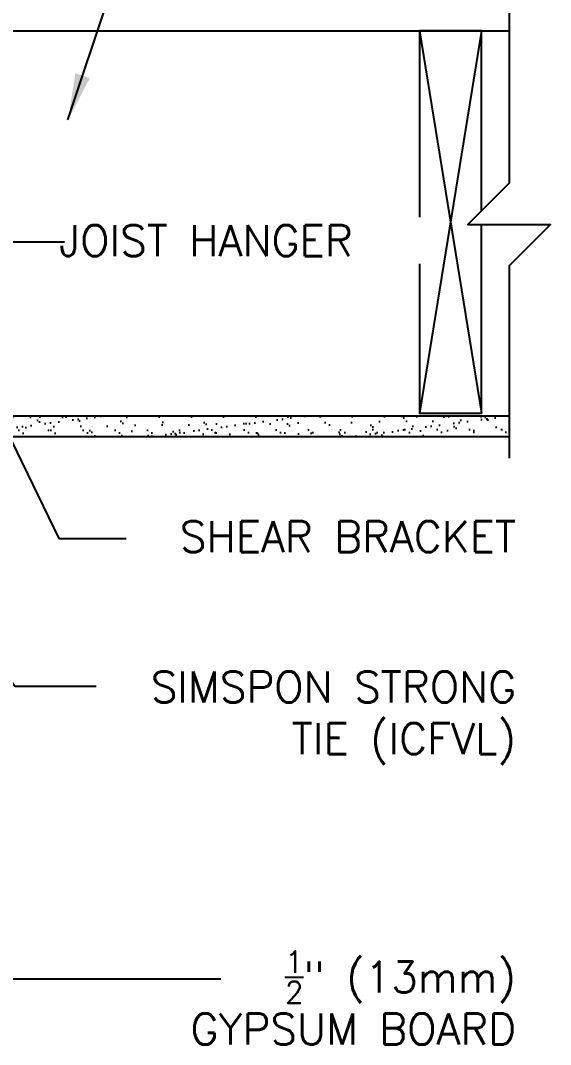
# Model space of a CAD drawing. Header units: inches. Extents: x 94.5 to 143.2, y -16.2 to 57.2.
# Drawn here: x 130.34 to 143.16, y 14 to 38.78 of the extents above; entities that cross this region are included whole.
import ezdxf
from ezdxf.enums import TextEntityAlignment as Align

# ---------------------------------------------------------------- set-up
doc = ezdxf.new("R2010")
doc.units = ezdxf.units.IN
doc.header["$LTSCALE"] = 0.5
doc.header["$MEASUREMENT"] = 0
for name, color, linetype in [('HATCH', 12, 'Continuous'), ('line25', 2, 'Continuous'), ('LINE9', 9, 'Continuous'), ('TEXT', 4, 'Continuous')]:
    doc.layers.add(name, color=color, linetype=linetype)
doc.styles.add('DIM', font='romans.shx', dxfattribs={"width": 0.7})
doc.styles.add('ROMANS', font='romans.shx', dxfattribs={"height": 1.125})
doc.dimstyles.new('ext_12', dxfattribs={"dimscale": 12, "dimtxt": 0.09375, "dimasz": 0.09375, "dimexe": 0.09375, "dimexo": 0.0625, "dimgap": 0.0625, "dimtad": 1, "dimdec": 1, "dimzin": 3, "dimdsep": 46, "dimlunit": 4, "dimtxsty": 'DIM', "dimcen": 0.09, "dimdle": 0.09375, "dimclrt": 4, "dimadec": 0, "dimazin": 0, "dimtfac": 1, "dimtdec": 1, "dimtmove": 2, "dimatfit": 3, "dimfxl": 1, "dimfrac": 2, "dimtolj": 1, "dimtzin": 0, "dimarcsym": 0})

msp = doc.modelspace()

# ---------------------------------------------------------------- hatches: boundary and pattern name
at = {"layer": 'HATCH'}
h = msp.add_hatch(dxfattribs=at)
h.set_pattern_fill('AR-SAND', color=256, scale=0.25, style=0)
h.set_pattern_definition([(37.5, (69.70558, 9.959), (-0.0157483, 0.481706), [0, -0.38, 0, -0.425, 0, -0.40625]), (7.5, (69.7056, 9.959), (0.442444, 0.7055365), [0, -0.205, 0, -0.3425, 0, -0.13125]), (327.5, (69.39808, 9.959), (0.7785355, 0.0014148), [0, -0.125, 0, -0.45, 0, -0.5875]), (317.5, (69.3981, 9.959), (0.7515317, 0.219419), [0, -0.0625, 0, -0.295, 0, -0.3375])])
h.paths.add_polyline_path([(142.157, 28.713), (142.157, 29.213), (128.712, 29.213), (127.087, 29.213), (127.007, 29.213), (127.007, 28.713)])

# ---------------------------------------------------------------- linework, layer by layer
for p, q in [((139.986, 38.526), (141.486, 29.276)), ((141.486, 38.526), (139.986, 29.276))]:
    msp.add_line(p, q, dxfattribs=at)
at = {"layer": 'line25'}
for p, q in [((127.007, 38.526), (142.157, 38.526)), ((128.712, 29.213), (142.157, 29.213))]:
    msp.add_line(p, q, dxfattribs=at)
for points in [[(141.486, 34.167), (141.486, 38.526), (139.986, 38.526), (139.986, 34.016)], [(139.986, 32.891), (139.986, 29.276), (141.486, 29.276), (141.486, 33.838)]]:
    msp.add_lwpolyline(points, dxfattribs=at)
at = {"layer": 'LINE9'}
msp.add_line((127.007, 28.713), (142.157, 28.713), dxfattribs=at)
for points in [[(142.157, 39.963), (142.157, 37.596)], [(142.157, 38.526), (142.157, 34.838), (141.157, 33.838), (143.157, 33.838), (142.157, 32.838), (142.157, 28.184)]]:
    msp.add_lwpolyline(points, dxfattribs=at)

# ---------------------------------------------------------------- texts
at = {"layer": 'TEXT', "style": 'ROMANS'}
msp.add_text(' JOIST HANGER', height=0.75, dxfattribs=at).set_placement((130.756, 33.453), align=Align.MIDDLE_LEFT)
at = {"layer": 'TEXT', "char_height": 0.75, "attachment_point": 6, "style": 'ROMANS'}
for s, insert, width in [('SHEAR BRACKET', (142.328, 26.291), 11.43486), ('SIMSPON STRONG TIE (ICFVL)', (142.328, 21.904), 10.60311), ('\\A1;{\\H0.7x;\\S1/2;}" (13mm) GYPSUM BOARD', (142.328, 15.134), 9.86679)]:
    msp.add_mtext(s, dxfattribs=dict(at, insert=insert, width=width))

# ---------------------------------------------------------------- leaders
at = {"layer": 'TEXT'}
for points, override in [([(128.524, 38.463), (131.469, 48.343), (135.887, 48.343)], {"dimtad": 0}), ([(131.487, 36.372), (133.008, 40.934), (134.405, 40.934)], {"dimtad": 0}), ([(128.69, 33.422), (131.4, 33.422)], {"dimgap": 0.0625, "dimtad": 0}), ([(128.743, 31.437), (131.267, 26.248), (132.895, 26.248)], {"dimgap": 0.0625, "dimtad": 0}), ([(125.114, 30.191), (130.198, 22.675), (132.166, 22.675)], {"dimgap": 0.0625, "dimtad": 0}), ([(127.507, 15.593), (135.181, 15.593)], {"dimgap": 0.0625, "dimtad": 0})]:
    msp.add_leader(points, dimstyle='ext_12', override=override, dxfattribs=at)

doc.saveas('drawing.dxf')
